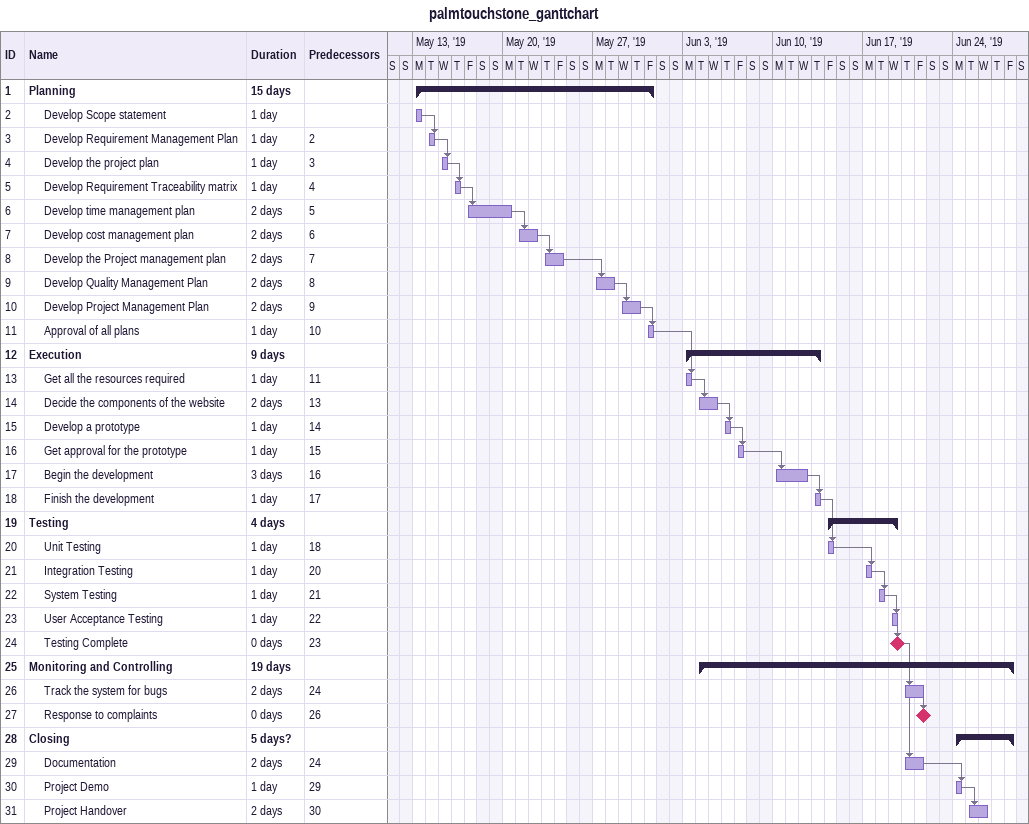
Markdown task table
palmtouchstone_ganttchart

| ID | Level | Task | Duration | Start | Finish | Predecessors |
|---|---|---|---|---|---|---|
| 1 | 1 | **Planning** | 15d | 2019-05-13 | 2019-05-31 |  |
| 2 | 2 | Develop Scope statement | 1d | 2019-05-13 | 2019-05-13 |  |
| 3 | 2 | Develop Requirement Management Plan | 1d | 2019-05-14 | 2019-05-14 | 2 |
| 4 | 2 | Develop the project plan | 1d | 2019-05-15 | 2019-05-15 | 3 |
| 5 | 2 | Develop Requirement Traceability matrix | 1d | 2019-05-16 | 2019-05-16 | 4 |
| 6 | 2 | Develop time management plan | 2d | 2019-05-17 | 2019-05-20 | 5 |
| 7 | 2 | Develop cost management plan | 2d | 2019-05-21 | 2019-05-22 | 6 |
| 8 | 2 | Develop the Project management plan | 2d | 2019-05-23 | 2019-05-24 | 7 |
| 9 | 2 | Develop Quality Management Plan | 2d | 2019-05-27 | 2019-05-28 | 8 |
| 10 | 2 | Develop Project Management Plan | 2d | 2019-05-29 | 2019-05-30 | 9 |
| 11 | 2 | Approval of all plans | 1d | 2019-05-31 | 2019-05-31 | 10 |
| 12 | 1 | **Execution** | 9d | 2019-06-03 | 2019-06-13 |  |
| 13 | 2 | Get all the resources required | 1d | 2019-06-03 | 2019-06-03 | 11 |
| 14 | 2 | Decide the components of the website | 2d | 2019-06-04 | 2019-06-05 | 13 |
| 15 | 2 | Develop a prototype | 1d | 2019-06-06 | 2019-06-06 | 14 |
| 16 | 2 | Get approval for the prototype | 1d | 2019-06-07 | 2019-06-07 | 15 |
| 17 | 2 | Begin the development | 3d | 2019-06-10 | 2019-06-12 | 16 |
| 18 | 2 | Finish the development | 1d | 2019-06-13 | 2019-06-13 | 17 |
| 19 | 1 | **Testing** | 4d | 2019-06-14 | 2019-06-19 |  |
| 20 | 2 | Unit Testing | 1d | 2019-06-14 | 2019-06-14 | 18 |
| 21 | 2 | Integration Testing | 1d | 2019-06-17 | 2019-06-17 | 20 |
| 22 | 2 | System Testing | 1d | 2019-06-18 | 2019-06-18 | 21 |
| 23 | 2 | User Acceptance Testing | 1d | 2019-06-19 | 2019-06-19 | 22 |
| 24 | 2 | Testing Complete | 0d | 2019-06-19 | 2019-06-19 | 23 |
| 25 | 1 | **Monitoring and Controlling** | 19d | 2019-06-04 | 2019-06-28 |  |
| 26 | 2 | Track the system for bugs | 2d | 2019-06-20 | 2019-06-21 | 24 |
| 27 | 2 | Response to complaints | 0d | 2019-06-21 | 2019-06-21 | 26 |
| 28 | 1 | **Closing** | 5d? | 2019-06-24 | 2019-06-28 |  |
| 29 | 2 | Documentation | 2d | 2019-06-20 | 2019-06-21 | 24 |
| 30 | 2 | Project Demo | 1d | 2019-06-24 | 2019-06-24 | 29 |
| 31 | 2 | Project Handover | 2d | 2019-06-25 | 2019-06-26 | 30 |
